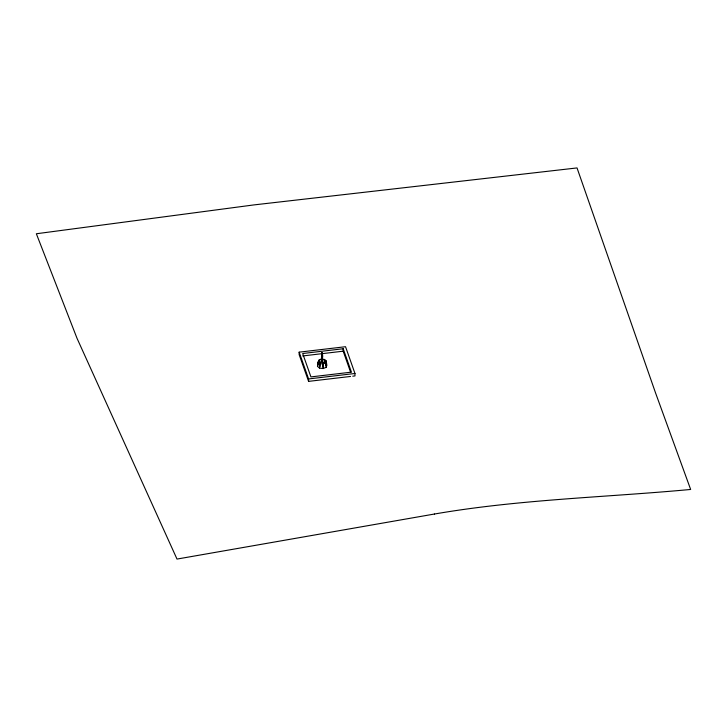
<?xml version="1.0" encoding="UTF-8"?>
<svg xmlns="http://www.w3.org/2000/svg" width="727" height="727" viewBox="0 0 727 727"><rect width="100%" height="100%" fill="white"/><g stroke="black" fill="none" stroke-linecap="round" stroke-linejoin="round"><path stroke-width="1.09" d="M322.079 358.275L321.852 352.777L321.479 358.82L322.079 359.929M322.47 357.848L321.907 360.092L322.006 358.575C323.179 358.12 322.697 353.304 321.788 352.895M321.952 355.203L321.561 353.349M319.526 368.144L320.443 362.228L319.108 361.083L319.562 359.729L321.543 358.956L324.442 359.638L326.214 361.146L326.859 365.29L326.159 367.362L323.124 368.544L319.526 368.144L317.472 366.39L318.126 362.101L319.562 359.729L319.562 360.628M318.317 363.309L318.726 360.31L321.343 359.292L324.442 359.638M322.006 358.575L322.079 357.893M317.472 366.39L318.172 364.309M325.605 365.045L326.214 361.146L323.897 359.22L323.897 360.119M322.234 352.731L321.997 353.213M321.343 359.292L321.543 359.856M318.126 364.209L318.126 362.101L319.108 361.083L319.108 361.982M318.126 362.101L319.889 363.609L322.988 363.954L325.605 362.937L324.778 361.719L325.233 360.365L325.233 361.264M350.55 376.45L308.584 381.375L299.151 354.603L299.151 352.159L345.534 346.715L354.967 373.487L354.967 375.932L352.759 376.186M343.189 348.751L302.686 353.513L310.929 376.904L351.432 372.142L343.189 348.751L343.189 351.186L350.687 372.451M302.686 355.948L343.189 351.186M322.052 358.356L322.57 358.211M321.479 358.82L321.943 359.265M322.361 360.047L322.079 361.619L321.479 359.365L321.816 360.319L322.079 359.62M321.943 359.547L321.479 359.365M321.479 359.91L322.47 361.573M321.697 359.974L322.206 360.274M321.697 359.665L322.297 360.356M321.907 360.401L322.388 360.883M322.006 360.928L322.47 361.101M299.151 352.159L308.584 378.94L354.967 373.487M323.124 368.544L322.788 362.491L320.443 362.228L320.443 363.127M325.605 362.937L326.159 367.362M326.214 361.146L326.214 365.363M324.778 362.619L324.778 361.719L322.788 362.491L322.788 363.391M322.988 363.954L322.988 367.117M322.079 361.146L322.079 361.619M321.861 359.32L321.861 359.865M319.889 363.609L319.889 366.772M318.726 360.31L318.726 363.473M308.584 378.94L308.584 381.375M434.419 514.034L177.006 559.072L77.017 338.291L36.35 233.758L254.041 204.896L577.029 167.928L655.545 392.907L690.65 489.462C605.218 497.395 519.105 499.358 434.419 514.034"/></g></svg>
